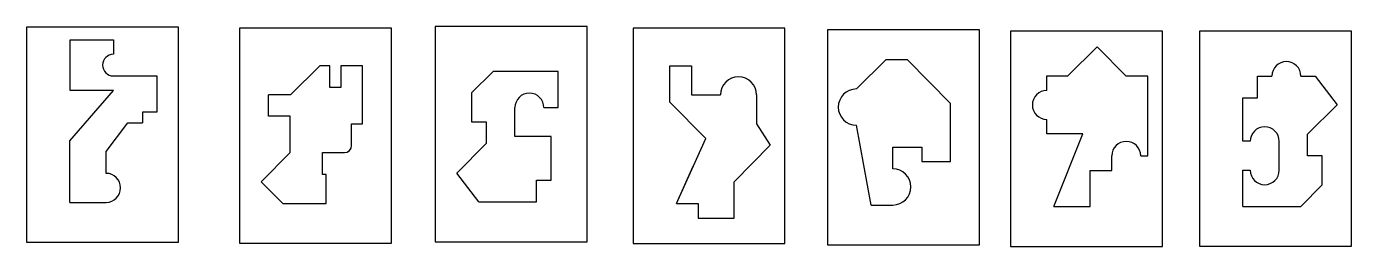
# Model space of a CAD drawing. Header units: millimetres. Extents: x 0 to 1831, y -6 to 298.
import ezdxf

# ---------------------------------------------------------------- set-up
doc = ezdxf.new("R2010")
doc.units = ezdxf.units.MM
doc.header["$MEASUREMENT"] = 0

msp = doc.modelspace()

# ---------------------------------------------------------------- linework, layer by layer
for p, q in [((60.2, 209.5), (60.2, 279.5)), ((60.2, 279.5), (120.2, 279.5)), ((120.2, 279.5), (120.2, 259.5)), ((1439.1, 229.4), (1479.5, 269.6)), ((1479.5, 269.6), (1519.9, 229.1)), ((405.3, 243.6), (364.9, 203.3)), ((419.3, 243.6), (405.3, 243.6)), ((419.3, 213.6), (419.3, 243.6)), ((464.3, 243.6), (434.3, 243.6)), ((434.3, 243.6), (434.3, 213.6)), ((464.3, 163.6), (464.3, 243.6)), ((889, 193.3), (889, 243.3)), ((889, 243.3), (919, 243.3)), ((919, 243.3), (919, 203.3)), ((1187.4, 251.7), (1146.9, 211.5)), ((1217.4, 251.7), (1187.4, 251.7)), ((1277.2, 191.3), (1217.4, 251.7)), ((120.2, 229.5), (180.2, 229.5)), ((180.2, 229.5), (180.2, 179.5)), ((645, 235.7), (615.2, 206)), ((735, 235.7), (645, 235.7)), ((735, 185.7), (735, 235.7)), ((1410.1, 209.4), (1410.1, 229.4)), ((1410.1, 229.4), (1439.1, 229.4)), ((1549.9, 229.1), (1519.9, 229.1)), ((1549.9, 119.1), (1549.9, 229.1)), ((1701.2, 199.3), (1701.2, 229.3)), ((1701.2, 229.3), (1721.2, 229.3)), ((1761.2, 229.3), (1781.2, 229.3)), ((1781.2, 229.3), (1811.3, 189.4)), ((60, 140), (120.2, 209.5)), ((120.2, 209.5), (60.2, 209.5)), ((334.5, 173.8), (334.5, 203.3)), ((364.9, 203.3), (334.5, 203.3)), ((434.3, 213.6), (419.3, 213.6)), ((615.2, 206), (615.2, 166)), ((919, 203.3), (959, 203.3)), ((1009, 203.3), (1009, 163.3)), ((675, 145.7), (675, 185.7)), ((715, 185.7), (735, 185.7)), ((938.7, 143.3), (889, 193.3)), ((1277.2, 111.3), (1277.2, 191.3)), ((1681.2, 139.3), (1681.2, 199.3)), ((1681.2, 199.3), (1701.2, 199.3)), ((1811.3, 189.4), (1770.5, 149.3)), ((110, 125), (140.2, 164.9)), ((140.2, 164.9), (160.2, 164.9)), ((180.2, 179.5), (160.2, 179.5)), ((160.2, 179.5), (160.2, 164.9)), ((364.5, 173.8), (334.5, 173.8)), ((364.5, 123.8), (364.5, 173.8)), ((615.2, 166), (635.2, 166)), ((635.2, 166), (635.2, 136)), ((1410.1, 149.4), (1410.1, 169.4)), ((449.3, 133.6), (449.3, 163.6)), ((449.3, 163.6), (464.3, 163.6)), ((1009, 163.3), (1027.9, 133.9)), ((1167.2, 51.3), (1146.9, 161.5)), ((1460.1, 149.4), (1410.1, 149.4)), ((1419.9, 49.1), (1460.1, 149.4)), ((1770.5, 119.3), (1770.5, 149.3)), ((60, 55), (60, 140)), ((594.7, 95.5), (635.2, 136)), ((725, 145.7), (675, 145.7)), ((725, 85.7), (725, 145.7)), ((898.2, 53.3), (938.7, 143.3)), ((978.2, 83.3), (1027.9, 133.9)), ((1197.2, 101.3), (1197.2, 131.3)), ((1197.2, 131.3), (1237.2, 131.3)), ((1237.2, 131.3), (1237.2, 111.3)), ((1691.2, 139.3), (1681.2, 139.3)), ((1731.2, 99.3), (1731.2, 139.3)), ((110, 95), (110, 125)), ((324.5, 83.1), (364.5, 123.8)), ((409.3, 93.6), (409.3, 123.6)), ((409.3, 123.6), (439.3, 123.6)), ((1237.2, 111.3), (1277.2, 111.3)), ((1499.9, 99.1), (1499.9, 119.1)), ((1539.9, 119.1), (1549.9, 119.1)), ((1790.5, 119.3), (1770.5, 119.3)), ((1790.5, 79.3), (1790.5, 119.3)), ((414.3, 93.6), (409.3, 93.6)), ((414.3, 53.6), (414.3, 93.6)), ((625, 55.7), (594.7, 95.5)), ((898.2, 53.3), (921.4, 104.9)), ((1469.9, 49.1), (1469.9, 99.1)), ((1469.9, 99.1), (1499.9, 99.1)), ((1681.2, 49.3), (1681.2, 99.3)), ((1681.2, 99.3), (1691.2, 99.3)), ((354.3, 53.6), (324.5, 83.1)), ((705, 55.7), (705, 85.7)), ((705, 85.7), (725, 85.7)), ((978.2, 33.3), (978.2, 83.3)), ((1761.2, 49.3), (1790.5, 79.3)), ((60, 55), (110, 55)), ((625, 55.7), (705, 55.7)), ((354.3, 53.6), (414.3, 53.6)), ((898.2, 53.3), (928.2, 53.3)), ((928.2, 53.3), (928.2, 33.3)), ((1167.2, 51.3), (1197.2, 51.3)), ((1419.9, 49.1), (1469.9, 49.1)), ((1681.2, 49.3), (1761.2, 49.3)), ((928.2, 33.3), (978.2, 33.3))]:
    msp.add_line(p, q)
for points in [[(0, 0), (210, 0), (210, 297), (0, 297)], [(294.3, -1.4), (504.3, -1.4), (504.3, 295.6), (294.3, 295.6)], [(565, 0.7), (775, 0.7), (775, 297.7), (565, 297.7)], [(838.2, -1.7), (1048.2, -1.7), (1048.2, 295.3), (838.2, 295.3)], [(1107.2, -3.7), (1317.2, -3.7), (1317.2, 293.3), (1107.2, 293.3)], [(1359.9, -5.9), (1569.9, -5.9), (1569.9, 291.1), (1359.9, 291.1)], [(1621.2, -5.7), (1831.2, -5.7), (1831.2, 291.3), (1621.2, 291.3)]]:
    msp.add_lwpolyline(points, close=True)
for centre, radius, start, end in [((120.2, 244.5), 15, 90, 270), ((1741.2, 229.3), 20, 0, 180), ((984, 203.3), 25, 0, 180), ((695, 185.7), 20, 0, 180), ((1146.9, 186.5), 25, 90, 270), ((1410.1, 189.4), 20, 90, 270), ((1711.2, 139.3), 20, 0, 180), ((439.3, 133.6), 10, 270, 0), ((1519.9, 119.1), 20, 0, 180), ((110, 75), 20, 270, 90), ((1197.2, 76.3), 25, 270, 90), ((1711.2, 99.3), 20, 180, 0)]:
    msp.add_arc(centre, radius, start, end)

doc.saveas('drawing.dxf')
